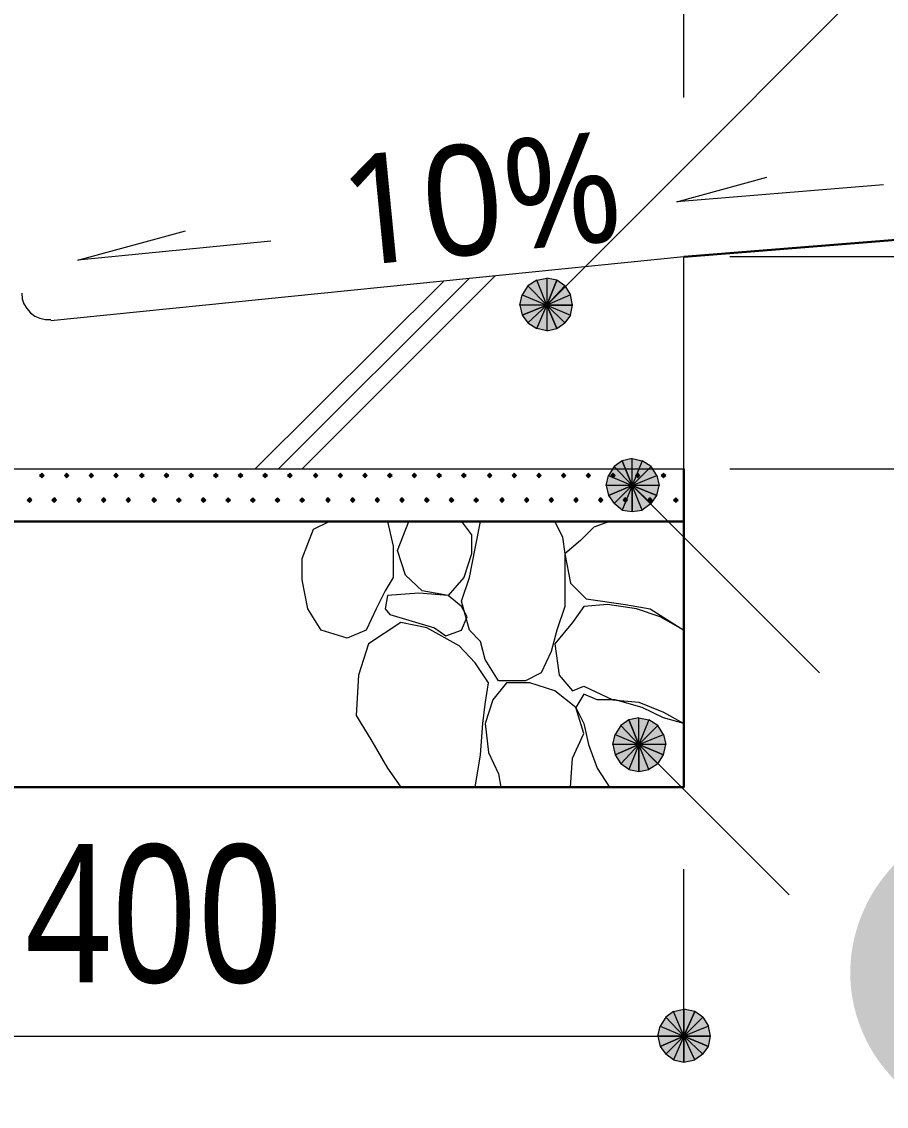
# Model space of a CAD drawing. Header units: millimetres. Extents: x 0 to 420, y 0 to 297.
# Drawn here: x 54.8 to 71.11, y 224.21 to 244.68 of the extents above; entities that cross this region are included whole.
import ezdxf
from ezdxf.enums import TextEntityAlignment as Align

# ---------------------------------------------------------------- set-up
doc = ezdxf.new("R2010")
doc.units = ezdxf.units.MM
doc.styles.add('kst32b', font='NotoSansJP-Variable.ttf')

msp = doc.modelspace()

# ---------------------------------------------------------------- hatches: boundary and pattern name
h = msp.add_hatch(color=7)
h.paths.add_polyline_path([(64.897, 239.797), (64.707, 239.839), (64.707, 239.331), (64.897, 239.797)])
h.paths.add_polyline_path([(64.707, 239.839), (64.707, 239.331), (64.516, 239.797), (64.707, 239.839)])
h.paths.add_polyline_path([(64.707, 239.331), (64.516, 239.797), (64.347, 239.691), (64.707, 239.331)])
h = msp.add_hatch(color=7)
h.paths.add_polyline_path([(65.193, 239.331), (65.151, 239.522), (64.707, 239.331), (65.193, 239.331)])
h.paths.add_polyline_path([(65.151, 239.522), (64.707, 239.331), (65.045, 239.691), (65.151, 239.522)])
h.paths.add_polyline_path([(64.707, 239.331), (65.045, 239.691), (64.897, 239.797), (64.707, 239.331)])
h = msp.add_hatch(color=7)
h.paths.add_polyline_path([(64.347, 239.691), (64.241, 239.522), (64.707, 239.331), (64.347, 239.691)])
h.paths.add_polyline_path([(64.241, 239.522), (64.707, 239.331), (64.199, 239.331), (64.241, 239.522)])
h.paths.add_polyline_path([(64.707, 239.331), (64.199, 239.331), (64.241, 239.141), (64.707, 239.331)])
for points in [[(64.241, 239.141), (64.347, 238.993), (64.707, 239.331), (64.241, 239.141)], [(66.125, 236.389), (65.977, 236.283), (66.315, 235.924), (66.125, 236.389)], [(55.182, 236.156), (55.16, 236.135), (55.139, 236.114), (55.16, 236.093), (55.182, 236.072), (55.203, 236.093), (55.224, 236.114), (55.203, 236.135), (55.182, 236.156)], [(55.647, 236.156), (55.626, 236.135), (55.605, 236.114), (55.626, 236.093), (55.647, 236.072), (55.668, 236.093), (55.689, 236.114), (55.668, 236.135), (55.647, 236.156)], [(56.113, 236.156), (56.092, 236.135), (56.071, 236.114), (56.092, 236.093), (56.113, 236.072), (56.134, 236.093), (56.155, 236.114), (56.134, 236.135), (56.113, 236.156)], [(56.579, 236.156), (56.557, 236.135), (56.536, 236.114), (56.557, 236.093), (56.579, 236.072), (56.6, 236.093), (56.621, 236.114), (56.6, 236.135), (56.579, 236.156)], [(57.065, 236.156), (57.044, 236.135), (57.023, 236.114), (57.044, 236.093), (57.065, 236.072), (57.087, 236.093), (57.108, 236.114), (57.087, 236.135), (57.065, 236.156)], [(57.531, 236.156), (57.51, 236.135), (57.489, 236.114), (57.51, 236.093), (57.531, 236.072), (57.552, 236.093), (57.573, 236.114), (57.552, 236.135), (57.531, 236.156)], [(57.997, 236.156), (57.975, 236.135), (57.954, 236.114), (57.975, 236.093), (57.997, 236.072), (58.018, 236.093), (58.039, 236.114), (58.018, 236.135), (57.997, 236.156)], [(58.462, 236.156), (58.441, 236.135), (58.42, 236.114), (58.441, 236.093), (58.462, 236.072), (58.484, 236.093), (58.505, 236.114), (58.484, 236.135), (58.462, 236.156)], [(58.928, 236.156), (58.907, 236.135), (58.886, 236.114), (58.907, 236.093), (58.928, 236.072), (58.949, 236.093), (58.97, 236.114), (58.949, 236.135), (58.928, 236.156)], [(59.394, 236.156), (59.373, 236.135), (59.351, 236.114), (59.373, 236.093), (59.394, 236.072), (59.415, 236.093), (59.436, 236.114), (59.415, 236.135), (59.394, 236.156)], [(59.859, 236.156), (59.838, 236.135), (59.817, 236.114), (59.838, 236.093), (59.859, 236.072), (59.881, 236.093), (59.902, 236.114), (59.881, 236.135), (59.859, 236.156)], [(60.346, 236.156), (60.325, 236.135), (60.304, 236.114), (60.325, 236.093), (60.346, 236.072), (60.367, 236.093), (60.388, 236.114), (60.367, 236.135), (60.346, 236.156)], [(60.812, 236.156), (60.791, 236.135), (60.77, 236.114), (60.791, 236.093), (60.812, 236.072), (60.833, 236.093), (60.854, 236.114), (60.833, 236.135), (60.812, 236.156)], [(61.278, 236.156), (61.256, 236.135), (61.235, 236.114), (61.256, 236.093), (61.278, 236.072), (61.299, 236.093), (61.32, 236.114), (61.299, 236.135), (61.278, 236.156)], [(61.743, 236.156), (61.722, 236.135), (61.701, 236.114), (61.722, 236.093), (61.743, 236.072), (61.764, 236.093), (61.786, 236.114), (61.764, 236.135), (61.743, 236.156)], [(62.209, 236.156), (62.188, 236.135), (62.167, 236.114), (62.188, 236.093), (62.209, 236.072), (62.23, 236.093), (62.251, 236.114), (62.23, 236.135), (62.209, 236.156)], [(62.675, 236.156), (62.653, 236.135), (62.632, 236.114), (62.653, 236.093), (62.675, 236.072), (62.696, 236.093), (62.717, 236.114), (62.696, 236.135), (62.675, 236.156)], [(63.14, 236.156), (63.119, 236.135), (63.098, 236.114), (63.119, 236.093), (63.14, 236.072), (63.161, 236.093), (63.183, 236.114), (63.161, 236.135), (63.14, 236.156)], [(63.627, 236.156), (63.606, 236.135), (63.585, 236.114), (63.606, 236.093), (63.627, 236.072), (63.648, 236.093), (63.669, 236.114), (63.648, 236.135), (63.627, 236.156)], [(64.093, 236.156), (64.071, 236.135), (64.05, 236.114), (64.071, 236.093), (64.093, 236.072), (64.114, 236.093), (64.135, 236.114), (64.114, 236.135), (64.093, 236.156)], [(64.558, 236.156), (64.537, 236.135), (64.516, 236.114), (64.537, 236.093), (64.558, 236.072), (64.579, 236.093), (64.601, 236.114), (64.579, 236.135), (64.558, 236.156)], [(65.024, 236.156), (65.003, 236.135), (64.982, 236.114), (65.003, 236.093), (65.024, 236.072), (65.045, 236.093), (65.066, 236.114), (65.045, 236.135), (65.024, 236.156)], [(65.49, 236.156), (65.469, 236.135), (65.447, 236.114), (65.469, 236.093), (65.49, 236.072), (65.511, 236.093), (65.532, 236.114), (65.511, 236.135), (65.49, 236.156)], [(65.955, 236.156), (65.934, 236.135), (65.913, 236.114), (65.934, 236.093), (65.955, 236.072), (65.977, 236.093), (65.998, 236.114), (65.977, 236.135), (65.955, 236.156)], [(66.421, 236.156), (66.4, 236.135), (66.379, 236.114), (66.4, 236.093), (66.421, 236.072), (66.442, 236.093), (66.463, 236.114), (66.442, 236.135), (66.421, 236.156)], [(66.908, 236.156), (66.887, 236.135), (66.866, 236.114), (66.887, 236.093), (66.908, 236.072), (66.929, 236.093), (66.95, 236.114), (66.929, 236.135), (66.908, 236.156)], [(54.949, 235.691), (54.928, 235.67), (54.906, 235.648), (54.928, 235.627), (54.949, 235.606), (54.97, 235.627), (54.991, 235.648), (54.97, 235.67), (54.949, 235.691)], [(55.414, 235.691), (55.393, 235.67), (55.372, 235.648), (55.393, 235.627), (55.414, 235.606), (55.436, 235.627), (55.457, 235.648), (55.436, 235.67), (55.414, 235.691)], [(55.88, 235.691), (55.859, 235.67), (55.838, 235.648), (55.859, 235.627), (55.88, 235.606), (55.901, 235.627), (55.922, 235.648), (55.901, 235.67), (55.88, 235.691)], [(56.346, 235.691), (56.325, 235.67), (56.303, 235.648), (56.325, 235.627), (56.346, 235.606), (56.367, 235.627), (56.388, 235.648), (56.367, 235.67), (56.346, 235.691)], [(56.811, 235.691), (56.79, 235.67), (56.769, 235.648), (56.79, 235.627), (56.811, 235.606), (56.832, 235.627), (56.854, 235.648), (56.832, 235.67), (56.811, 235.691)], [(57.298, 235.691), (57.277, 235.67), (57.256, 235.648), (57.277, 235.627), (57.298, 235.606), (57.319, 235.627), (57.341, 235.648), (57.319, 235.67), (57.298, 235.691)], [(57.764, 235.691), (57.743, 235.67), (57.721, 235.648), (57.743, 235.627), (57.764, 235.606), (57.785, 235.627), (57.806, 235.648), (57.785, 235.67), (57.764, 235.691)], [(58.23, 235.691), (58.208, 235.67), (58.187, 235.648), (58.208, 235.627), (58.23, 235.606), (58.251, 235.627), (58.272, 235.648), (58.251, 235.67), (58.23, 235.691)], [(58.695, 235.691), (58.674, 235.67), (58.653, 235.648), (58.674, 235.627), (58.695, 235.606), (58.716, 235.627), (58.737, 235.648), (58.716, 235.67), (58.695, 235.691)], [(59.161, 235.691), (59.14, 235.67), (59.119, 235.648), (59.14, 235.627), (59.161, 235.606), (59.182, 235.627), (59.203, 235.648), (59.182, 235.67), (59.161, 235.691)], [(59.627, 235.691), (59.605, 235.67), (59.584, 235.648), (59.605, 235.627), (59.627, 235.606), (59.648, 235.627), (59.669, 235.648), (59.648, 235.67), (59.627, 235.691)], [(60.092, 235.691), (60.071, 235.67), (60.05, 235.648), (60.071, 235.627), (60.092, 235.606), (60.113, 235.627), (60.135, 235.648), (60.113, 235.67), (60.092, 235.691)], [(60.579, 235.691), (60.558, 235.67), (60.537, 235.648), (60.558, 235.627), (60.579, 235.606), (60.6, 235.627), (60.621, 235.648), (60.6, 235.67), (60.579, 235.691)], [(61.045, 235.691), (61.024, 235.67), (61.002, 235.648), (61.024, 235.627), (61.045, 235.606), (61.066, 235.627), (61.087, 235.648), (61.066, 235.67), (61.045, 235.691)], [(61.51, 235.691), (61.489, 235.67), (61.468, 235.648), (61.489, 235.627), (61.51, 235.606), (61.532, 235.627), (61.553, 235.648), (61.532, 235.67), (61.51, 235.691)], [(61.976, 235.691), (61.955, 235.67), (61.934, 235.648), (61.955, 235.627), (61.976, 235.606), (61.997, 235.627), (62.018, 235.648), (61.997, 235.67), (61.976, 235.691)], [(62.442, 235.691), (62.421, 235.67), (62.399, 235.648), (62.421, 235.627), (62.442, 235.606), (62.463, 235.627), (62.484, 235.648), (62.463, 235.67), (62.442, 235.691)], [(62.907, 235.691), (62.886, 235.67), (62.865, 235.648), (62.886, 235.627), (62.907, 235.606), (62.929, 235.627), (62.95, 235.648), (62.929, 235.67), (62.907, 235.691)], [(63.373, 235.691), (63.352, 235.67), (63.331, 235.648), (63.352, 235.627), (63.373, 235.606), (63.394, 235.627), (63.415, 235.648), (63.394, 235.67), (63.373, 235.691)], [(63.86, 235.691), (63.839, 235.67), (63.818, 235.648), (63.839, 235.627), (63.86, 235.606), (63.881, 235.627), (63.902, 235.648), (63.881, 235.67), (63.86, 235.691)], [(64.326, 235.691), (64.304, 235.67), (64.283, 235.648), (64.304, 235.627), (64.326, 235.606), (64.347, 235.627), (64.368, 235.648), (64.347, 235.67), (64.326, 235.691)], [(64.791, 235.691), (64.77, 235.67), (64.749, 235.648), (64.77, 235.627), (64.791, 235.606), (64.812, 235.627), (64.834, 235.648), (64.812, 235.67), (64.791, 235.691)], [(65.257, 235.691), (65.236, 235.67), (65.215, 235.648), (65.236, 235.627), (65.257, 235.606), (65.278, 235.627), (65.299, 235.648), (65.278, 235.67), (65.257, 235.691)], [(65.723, 235.691), (65.701, 235.67), (65.68, 235.648), (65.701, 235.627), (65.723, 235.606), (65.744, 235.627), (65.765, 235.648), (65.744, 235.67), (65.723, 235.691)], [(66.188, 235.691), (66.167, 235.67), (66.146, 235.648), (66.167, 235.627), (66.188, 235.606), (66.209, 235.627), (66.231, 235.648), (66.209, 235.67), (66.188, 235.691)], [(66.654, 235.691), (66.633, 235.67), (66.612, 235.648), (66.633, 235.627), (66.654, 235.606), (66.675, 235.627), (66.696, 235.648), (66.675, 235.67), (66.654, 235.691)], [(67.141, 235.691), (67.12, 235.67), (67.098, 235.648), (67.12, 235.627), (67.141, 235.606), (67.162, 235.627), (67.183, 235.648), (67.162, 235.67), (67.141, 235.691)], [(66.252, 231.5), (66.104, 231.394), (66.442, 231.034), (66.252, 231.5)], [(67.754, 225.34), (67.797, 225.531), (67.289, 225.531), (67.754, 225.34)]]:
    msp.add_hatch(color=7).paths.add_polyline_path(points)
h = msp.add_hatch(color=7)
h.paths.add_polyline_path([(64.347, 238.993), (64.516, 238.887), (64.707, 239.331), (64.347, 238.993)])
h.paths.add_polyline_path([(64.516, 238.887), (64.707, 239.331), (64.707, 238.845), (64.516, 238.887)])
h.paths.add_polyline_path([(64.707, 239.331), (64.707, 238.845), (64.897, 238.887), (64.707, 239.331)])
h = msp.add_hatch(color=7)
h.paths.add_polyline_path([(64.897, 238.887), (65.045, 238.993), (64.707, 239.331), (64.897, 238.887)])
h.paths.add_polyline_path([(65.045, 238.993), (64.707, 239.331), (65.151, 239.141), (65.045, 238.993)])
h.paths.add_polyline_path([(64.707, 239.331), (65.151, 239.141), (65.193, 239.331), (64.707, 239.331)])
h = msp.add_hatch(color=7)
h.paths.add_polyline_path([(66.675, 236.283), (66.506, 236.389), (66.315, 235.924), (66.675, 236.283)])
h.paths.add_polyline_path([(66.506, 236.389), (66.315, 235.924), (66.315, 236.432), (66.506, 236.389)])
h.paths.add_polyline_path([(66.315, 235.924), (66.315, 236.432), (66.125, 236.389), (66.315, 235.924)])
h = msp.add_hatch(color=7)
h.paths.add_polyline_path([(65.977, 236.283), (65.871, 236.114), (66.315, 235.924), (65.977, 236.283)])
h.paths.add_polyline_path([(65.871, 236.114), (66.315, 235.924), (65.828, 235.924), (65.871, 236.114)])
h.paths.add_polyline_path([(66.315, 235.924), (65.828, 235.924), (65.871, 235.733), (66.315, 235.924)])
h = msp.add_hatch(color=7)
h.paths.add_polyline_path([(66.781, 235.733), (66.823, 235.924), (66.315, 235.924), (66.781, 235.733)])
h.paths.add_polyline_path([(66.823, 235.924), (66.315, 235.924), (66.781, 236.114), (66.823, 235.924)])
h.paths.add_polyline_path([(66.315, 235.924), (66.781, 236.114), (66.675, 236.283), (66.315, 235.924)])
h = msp.add_hatch(color=7)
h.paths.add_polyline_path([(65.871, 235.733), (65.977, 235.585), (66.315, 235.924), (65.871, 235.733)])
h.paths.add_polyline_path([(65.977, 235.585), (66.315, 235.924), (66.125, 235.458), (65.977, 235.585)])
h.paths.add_polyline_path([(66.315, 235.924), (66.125, 235.458), (66.315, 235.437), (66.315, 235.924)])
h = msp.add_hatch(color=7)
h.paths.add_polyline_path([(66.315, 235.437), (66.506, 235.458), (66.315, 235.924), (66.315, 235.437)])
h.paths.add_polyline_path([(66.506, 235.458), (66.315, 235.924), (66.675, 235.585), (66.506, 235.458)])
h.paths.add_polyline_path([(66.315, 235.924), (66.675, 235.585), (66.781, 235.733), (66.315, 235.924)])
h = msp.add_hatch(color=7)
h.paths.add_polyline_path([(66.802, 231.394), (66.633, 231.5), (66.442, 231.034), (66.802, 231.394)])
h.paths.add_polyline_path([(66.633, 231.5), (66.442, 231.034), (66.442, 231.542), (66.633, 231.5)])
h.paths.add_polyline_path([(66.442, 231.034), (66.442, 231.542), (66.252, 231.5), (66.442, 231.034)])
h = msp.add_hatch(color=7)
h.paths.add_polyline_path([(66.104, 231.394), (65.998, 231.225), (66.442, 231.034), (66.104, 231.394)])
h.paths.add_polyline_path([(65.998, 231.225), (66.442, 231.034), (65.955, 231.034), (65.998, 231.225)])
h.paths.add_polyline_path([(66.442, 231.034), (65.955, 231.034), (65.998, 230.844), (66.442, 231.034)])
h = msp.add_hatch(color=7)
h.paths.add_polyline_path([(66.908, 230.844), (66.95, 231.034), (66.442, 231.034), (66.908, 230.844)])
h.paths.add_polyline_path([(66.95, 231.034), (66.442, 231.034), (66.908, 231.225), (66.95, 231.034)])
h.paths.add_polyline_path([(66.442, 231.034), (66.908, 231.225), (66.802, 231.394), (66.442, 231.034)])
h = msp.add_hatch(color=7)
h.paths.add_polyline_path([(65.998, 230.844), (66.104, 230.674), (66.442, 231.034), (65.998, 230.844)])
h.paths.add_polyline_path([(66.104, 230.674), (66.442, 231.034), (66.252, 230.568), (66.104, 230.674)])
h.paths.add_polyline_path([(66.442, 231.034), (66.252, 230.568), (66.442, 230.526), (66.442, 231.034)])
h = msp.add_hatch(color=7)
h.paths.add_polyline_path([(66.442, 230.526), (66.633, 230.568), (66.442, 231.034), (66.442, 230.526)])
h.paths.add_polyline_path([(66.633, 230.568), (66.442, 231.034), (66.802, 230.674), (66.633, 230.568)])
h.paths.add_polyline_path([(66.442, 231.034), (66.802, 230.674), (66.908, 230.844), (66.442, 231.034)])
h = msp.add_hatch(color=7)
h.paths.add_polyline_path([(67.501, 225.996), (67.289, 226.039), (67.289, 225.531), (67.501, 225.996)])
h.paths.add_polyline_path([(67.289, 226.039), (67.289, 225.531), (67.098, 225.996), (67.289, 226.039)])
h.paths.add_polyline_path([(67.289, 225.531), (67.098, 225.996), (66.95, 225.891), (67.289, 225.531)])
h = msp.add_hatch(color=7)
h.paths.add_polyline_path([(67.797, 225.531), (67.754, 225.721), (67.289, 225.531), (67.797, 225.531)])
h.paths.add_polyline_path([(67.754, 225.721), (67.289, 225.531), (67.649, 225.891), (67.754, 225.721)])
h.paths.add_polyline_path([(67.289, 225.531), (67.649, 225.891), (67.501, 225.996), (67.289, 225.531)])
h = msp.add_hatch(color=7)
h.paths.add_polyline_path([(66.95, 225.891), (66.844, 225.721), (67.289, 225.531), (66.95, 225.891)])
h.paths.add_polyline_path([(66.844, 225.721), (67.289, 225.531), (66.802, 225.531), (66.844, 225.721)])
h.paths.add_polyline_path([(67.289, 225.531), (66.802, 225.531), (66.844, 225.34), (67.289, 225.531)])
h = msp.add_hatch(color=7)
h.paths.add_polyline_path([(66.844, 225.34), (66.95, 225.192), (67.289, 225.531), (66.844, 225.34)])
h.paths.add_polyline_path([(66.95, 225.192), (67.289, 225.531), (67.098, 225.086), (66.95, 225.192)])
h.paths.add_polyline_path([(67.289, 225.531), (67.098, 225.086), (67.289, 225.044), (67.289, 225.531)])
h = msp.add_hatch(color=7)
h.paths.add_polyline_path([(67.289, 225.044), (67.501, 225.086), (67.289, 225.531), (67.289, 225.044)])
h.paths.add_polyline_path([(67.501, 225.086), (67.289, 225.531), (67.649, 225.192), (67.501, 225.086)])
h.paths.add_polyline_path([(67.289, 225.531), (67.649, 225.192), (67.754, 225.34), (67.289, 225.531)])

# ---------------------------------------------------------------- linework, layer by layer
at = {"lineweight": 13}
for points in [[(64.707, 239.331), (80.539, 255.185)], [(67.289, 243.247), (67.289, 247.057)], [(71.057, 241.596), (67.162, 241.279), (68.855, 241.745)], [(59.5, 240.538), (55.859, 240.178), (57.891, 240.729)], [(49.805, 236.241), (67.289, 236.241), (67.289, 240.242)], [(67.289, 240.242), (55.351, 239.035)], [(68.157, 236.241), (74.994, 236.241), (74.994, 240.242), (68.157, 240.242)], [(59.203, 236.241), (62.759, 239.776)], [(59.648, 236.241), (63.246, 239.839)], [(60.092, 236.241), (63.733, 239.882)], [(54.8, 239.554), (54.811, 239.45), (54.843, 239.352), (54.895, 239.263), (54.964, 239.185), (55.048, 239.123), (55.142, 239.081), (55.243, 239.059), (55.347, 239.059)], [(66.315, 235.924), (69.85, 232.389)], [(61.701, 235.246), (61.807, 234.781), (61.807, 234.188), (61.659, 233.934), (61.489, 233.595), (61.299, 233.193), (60.939, 233.045), (60.452, 233.193), (60.198, 233.595), (60.092, 234.146), (60.092, 234.548), (60.304, 235.098), (60.6, 235.246)], [(63.098, 235.246), (63.288, 234.992), (63.288, 234.632), (63.14, 234.188), (62.844, 233.849), (62.357, 233.934), (62.04, 234.23), (61.891, 234.696), (62.103, 235.246)], [(64.855, 235.246), (65.003, 234.95), (65.045, 234.632), (65.045, 234.146), (65.045, 233.638), (64.897, 233.193), (64.791, 232.791), (64.601, 232.389), (64.304, 232.241), (63.796, 232.241), (63.542, 232.643), (63.458, 232.981), (63.246, 233.193), (63.098, 233.743), (63.246, 234.188), (63.352, 234.738), (63.458, 235.246)], [(65.892, 235.246), (65.596, 235.14), (65.342, 234.887), (65.045, 234.632), (65.151, 234.082), (65.447, 233.786), (66.188, 233.68), (66.654, 233.595), (67.289, 233.193), (66.844, 233.447), (66.4, 233.595), (65.85, 233.68), (65.405, 233.638), (65.193, 233.341), (64.855, 232.939), (64.939, 232.346), (65.193, 232.05), (65.405, 232.135), (65.955, 231.881), (66.442, 231.838), (66.908, 231.648), (67.289, 231.436), (66.908, 231.542), (66.506, 231.733), (65.998, 231.881), (65.659, 231.881), (65.405, 231.987), (65.257, 231.733), (65.405, 231.436), (65.49, 231.034), (65.659, 230.59), (65.892, 230.23)], [(63.352, 230.23), (63.458, 230.844), (63.5, 231.436), (63.542, 231.796), (63.606, 232.198), (63.352, 232.579), (63.056, 232.897), (62.442, 233.236), (61.955, 233.341), (61.341, 232.939), (61.151, 232.346), (61.108, 231.584), (61.404, 231.098), (61.701, 230.59), (61.955, 230.23)], [(65.151, 230.23), (65.193, 230.78), (65.405, 231.246), (65.257, 231.733), (64.855, 232.05), (64.389, 232.198), (63.945, 232.198), (63.691, 231.881), (63.542, 231.436), (63.606, 230.886), (63.796, 230.484), (63.839, 230.23)], [(66.442, 231.034), (69.279, 228.198)], [(47.307, 228.579), (47.307, 225.531), (67.289, 225.531), (67.289, 228.685)]]:
    msp.add_lwpolyline(points, dxfattribs=at)
at = {"lineweight": 30}
for points in [[(67.289, 240.242), (84.751, 241.639)], [(47.307, 235.246), (47.307, 230.23), (67.289, 230.23), (67.289, 236.241)], [(47.307, 235.246), (67.289, 235.246)]]:
    msp.add_lwpolyline(points, dxfattribs=at)
at = {"lineweight": 0}
for points in [[(64.707, 239.331), (64.516, 239.797), (64.347, 239.691)], [(64.707, 239.839), (64.707, 239.331), (64.516, 239.797)], [(64.897, 239.797), (64.707, 239.839), (64.707, 239.331)], [(64.707, 239.331), (65.045, 239.691), (64.897, 239.797)], [(64.241, 239.522), (64.707, 239.331), (64.199, 239.331)], [(64.347, 239.691), (64.241, 239.522), (64.707, 239.331)], [(65.151, 239.522), (64.707, 239.331), (65.045, 239.691)], [(65.193, 239.331), (65.151, 239.522), (64.707, 239.331)], [(64.707, 239.331), (64.199, 239.331), (64.241, 239.141)], [(64.241, 239.141), (64.347, 238.993), (64.707, 239.331)], [(64.347, 238.993), (64.516, 238.887), (64.707, 239.331)], [(64.516, 238.887), (64.707, 239.331), (64.707, 238.845)], [(64.707, 239.331), (64.707, 238.845), (64.897, 238.887)], [(64.897, 238.887), (65.045, 238.993), (64.707, 239.331)], [(65.045, 238.993), (64.707, 239.331), (65.151, 239.141)], [(64.707, 239.331), (65.151, 239.141), (65.193, 239.331)], [(66.315, 235.924), (66.315, 236.432), (66.125, 236.389)], [(66.506, 236.389), (66.315, 235.924), (66.315, 236.432)], [(65.977, 236.283), (65.871, 236.114), (66.315, 235.924)], [(66.125, 236.389), (65.977, 236.283), (66.315, 235.924)], [(66.675, 236.283), (66.506, 236.389), (66.315, 235.924)], [(66.315, 235.924), (66.781, 236.114), (66.675, 236.283)], [(55.182, 236.156), (55.16, 236.135), (55.139, 236.114), (55.16, 236.093), (55.182, 236.072), (55.203, 236.093), (55.224, 236.114), (55.203, 236.135)], [(55.647, 236.156), (55.626, 236.135), (55.605, 236.114), (55.626, 236.093), (55.647, 236.072), (55.668, 236.093), (55.689, 236.114), (55.668, 236.135)], [(56.113, 236.156), (56.092, 236.135), (56.071, 236.114), (56.092, 236.093), (56.113, 236.072), (56.134, 236.093), (56.155, 236.114), (56.134, 236.135)], [(56.579, 236.156), (56.557, 236.135), (56.536, 236.114), (56.557, 236.093), (56.579, 236.072), (56.6, 236.093), (56.621, 236.114), (56.6, 236.135)], [(57.065, 236.156), (57.044, 236.135), (57.023, 236.114), (57.044, 236.093), (57.065, 236.072), (57.087, 236.093), (57.108, 236.114), (57.087, 236.135)], [(57.531, 236.156), (57.51, 236.135), (57.489, 236.114), (57.51, 236.093), (57.531, 236.072), (57.552, 236.093), (57.573, 236.114), (57.552, 236.135)], [(57.997, 236.156), (57.975, 236.135), (57.954, 236.114), (57.975, 236.093), (57.997, 236.072), (58.018, 236.093), (58.039, 236.114), (58.018, 236.135)], [(58.462, 236.156), (58.441, 236.135), (58.42, 236.114), (58.441, 236.093), (58.462, 236.072), (58.484, 236.093), (58.505, 236.114), (58.484, 236.135)], [(58.928, 236.156), (58.907, 236.135), (58.886, 236.114), (58.907, 236.093), (58.928, 236.072), (58.949, 236.093), (58.97, 236.114), (58.949, 236.135)], [(59.394, 236.156), (59.373, 236.135), (59.351, 236.114), (59.373, 236.093), (59.394, 236.072), (59.415, 236.093), (59.436, 236.114), (59.415, 236.135)], [(59.859, 236.156), (59.838, 236.135), (59.817, 236.114), (59.838, 236.093), (59.859, 236.072), (59.881, 236.093), (59.902, 236.114), (59.881, 236.135)], [(60.346, 236.156), (60.325, 236.135), (60.304, 236.114), (60.325, 236.093), (60.346, 236.072), (60.367, 236.093), (60.388, 236.114), (60.367, 236.135)], [(60.812, 236.156), (60.791, 236.135), (60.77, 236.114), (60.791, 236.093), (60.812, 236.072), (60.833, 236.093), (60.854, 236.114), (60.833, 236.135)], [(61.278, 236.156), (61.256, 236.135), (61.235, 236.114), (61.256, 236.093), (61.278, 236.072), (61.299, 236.093), (61.32, 236.114), (61.299, 236.135)], [(61.743, 236.156), (61.722, 236.135), (61.701, 236.114), (61.722, 236.093), (61.743, 236.072), (61.764, 236.093), (61.786, 236.114), (61.764, 236.135)], [(62.209, 236.156), (62.188, 236.135), (62.167, 236.114), (62.188, 236.093), (62.209, 236.072), (62.23, 236.093), (62.251, 236.114), (62.23, 236.135)], [(62.675, 236.156), (62.653, 236.135), (62.632, 236.114), (62.653, 236.093), (62.675, 236.072), (62.696, 236.093), (62.717, 236.114), (62.696, 236.135)], [(63.14, 236.156), (63.119, 236.135), (63.098, 236.114), (63.119, 236.093), (63.14, 236.072), (63.161, 236.093), (63.183, 236.114), (63.161, 236.135)], [(63.627, 236.156), (63.606, 236.135), (63.585, 236.114), (63.606, 236.093), (63.627, 236.072), (63.648, 236.093), (63.669, 236.114), (63.648, 236.135)], [(64.093, 236.156), (64.071, 236.135), (64.05, 236.114), (64.071, 236.093), (64.093, 236.072), (64.114, 236.093), (64.135, 236.114), (64.114, 236.135)], [(64.558, 236.156), (64.537, 236.135), (64.516, 236.114), (64.537, 236.093), (64.558, 236.072), (64.579, 236.093), (64.601, 236.114), (64.579, 236.135)], [(65.024, 236.156), (65.003, 236.135), (64.982, 236.114), (65.003, 236.093), (65.024, 236.072), (65.045, 236.093), (65.066, 236.114), (65.045, 236.135)], [(65.49, 236.156), (65.469, 236.135), (65.447, 236.114), (65.469, 236.093), (65.49, 236.072), (65.511, 236.093), (65.532, 236.114), (65.511, 236.135)], [(65.871, 236.114), (66.315, 235.924), (65.828, 235.924)], [(65.955, 236.156), (65.934, 236.135), (65.913, 236.114), (65.934, 236.093), (65.955, 236.072), (65.977, 236.093), (65.998, 236.114), (65.977, 236.135)], [(66.823, 235.924), (66.315, 235.924), (66.781, 236.114)], [(66.421, 236.156), (66.4, 236.135), (66.379, 236.114), (66.4, 236.093), (66.421, 236.072), (66.442, 236.093), (66.463, 236.114), (66.442, 236.135)], [(66.908, 236.156), (66.887, 236.135), (66.866, 236.114), (66.887, 236.093), (66.908, 236.072), (66.929, 236.093), (66.95, 236.114), (66.929, 236.135)], [(66.315, 235.924), (65.828, 235.924), (65.871, 235.733)], [(65.871, 235.733), (65.977, 235.585), (66.315, 235.924)], [(65.977, 235.585), (66.315, 235.924), (66.125, 235.458)], [(66.315, 235.924), (66.125, 235.458), (66.315, 235.437)], [(66.315, 235.437), (66.506, 235.458), (66.315, 235.924)], [(66.506, 235.458), (66.315, 235.924), (66.675, 235.585)], [(66.315, 235.924), (66.675, 235.585), (66.781, 235.733)], [(66.781, 235.733), (66.823, 235.924), (66.315, 235.924)], [(54.949, 235.691), (54.928, 235.67), (54.906, 235.648), (54.928, 235.627), (54.949, 235.606), (54.97, 235.627), (54.991, 235.648), (54.97, 235.67)], [(55.414, 235.691), (55.393, 235.67), (55.372, 235.648), (55.393, 235.627), (55.414, 235.606), (55.436, 235.627), (55.457, 235.648), (55.436, 235.67)], [(55.88, 235.691), (55.859, 235.67), (55.838, 235.648), (55.859, 235.627), (55.88, 235.606), (55.901, 235.627), (55.922, 235.648), (55.901, 235.67)], [(56.346, 235.691), (56.325, 235.67), (56.303, 235.648), (56.325, 235.627), (56.346, 235.606), (56.367, 235.627), (56.388, 235.648), (56.367, 235.67)], [(56.811, 235.691), (56.79, 235.67), (56.769, 235.648), (56.79, 235.627), (56.811, 235.606), (56.832, 235.627), (56.854, 235.648), (56.832, 235.67)], [(57.298, 235.691), (57.277, 235.67), (57.256, 235.648), (57.277, 235.627), (57.298, 235.606), (57.319, 235.627), (57.341, 235.648), (57.319, 235.67)], [(57.764, 235.691), (57.743, 235.67), (57.721, 235.648), (57.743, 235.627), (57.764, 235.606), (57.785, 235.627), (57.806, 235.648), (57.785, 235.67)], [(58.23, 235.691), (58.208, 235.67), (58.187, 235.648), (58.208, 235.627), (58.23, 235.606), (58.251, 235.627), (58.272, 235.648), (58.251, 235.67)], [(58.695, 235.691), (58.674, 235.67), (58.653, 235.648), (58.674, 235.627), (58.695, 235.606), (58.716, 235.627), (58.737, 235.648), (58.716, 235.67)], [(59.161, 235.691), (59.14, 235.67), (59.119, 235.648), (59.14, 235.627), (59.161, 235.606), (59.182, 235.627), (59.203, 235.648), (59.182, 235.67)], [(59.627, 235.691), (59.605, 235.67), (59.584, 235.648), (59.605, 235.627), (59.627, 235.606), (59.648, 235.627), (59.669, 235.648), (59.648, 235.67)], [(60.092, 235.691), (60.071, 235.67), (60.05, 235.648), (60.071, 235.627), (60.092, 235.606), (60.113, 235.627), (60.135, 235.648), (60.113, 235.67)], [(60.579, 235.691), (60.558, 235.67), (60.537, 235.648), (60.558, 235.627), (60.579, 235.606), (60.6, 235.627), (60.621, 235.648), (60.6, 235.67)], [(61.045, 235.691), (61.024, 235.67), (61.002, 235.648), (61.024, 235.627), (61.045, 235.606), (61.066, 235.627), (61.087, 235.648), (61.066, 235.67)], [(61.51, 235.691), (61.489, 235.67), (61.468, 235.648), (61.489, 235.627), (61.51, 235.606), (61.532, 235.627), (61.553, 235.648), (61.532, 235.67)], [(61.976, 235.691), (61.955, 235.67), (61.934, 235.648), (61.955, 235.627), (61.976, 235.606), (61.997, 235.627), (62.018, 235.648), (61.997, 235.67)], [(62.442, 235.691), (62.421, 235.67), (62.399, 235.648), (62.421, 235.627), (62.442, 235.606), (62.463, 235.627), (62.484, 235.648), (62.463, 235.67)], [(62.907, 235.691), (62.886, 235.67), (62.865, 235.648), (62.886, 235.627), (62.907, 235.606), (62.929, 235.627), (62.95, 235.648), (62.929, 235.67)], [(63.373, 235.691), (63.352, 235.67), (63.331, 235.648), (63.352, 235.627), (63.373, 235.606), (63.394, 235.627), (63.415, 235.648), (63.394, 235.67)], [(63.86, 235.691), (63.839, 235.67), (63.818, 235.648), (63.839, 235.627), (63.86, 235.606), (63.881, 235.627), (63.902, 235.648), (63.881, 235.67)], [(64.326, 235.691), (64.304, 235.67), (64.283, 235.648), (64.304, 235.627), (64.326, 235.606), (64.347, 235.627), (64.368, 235.648), (64.347, 235.67)], [(64.791, 235.691), (64.77, 235.67), (64.749, 235.648), (64.77, 235.627), (64.791, 235.606), (64.812, 235.627), (64.834, 235.648), (64.812, 235.67)], [(65.257, 235.691), (65.236, 235.67), (65.215, 235.648), (65.236, 235.627), (65.257, 235.606), (65.278, 235.627), (65.299, 235.648), (65.278, 235.67)], [(65.723, 235.691), (65.701, 235.67), (65.68, 235.648), (65.701, 235.627), (65.723, 235.606), (65.744, 235.627), (65.765, 235.648), (65.744, 235.67)], [(66.188, 235.691), (66.167, 235.67), (66.146, 235.648), (66.167, 235.627), (66.188, 235.606), (66.209, 235.627), (66.231, 235.648), (66.209, 235.67)], [(66.654, 235.691), (66.633, 235.67), (66.612, 235.648), (66.633, 235.627), (66.654, 235.606), (66.675, 235.627), (66.696, 235.648), (66.675, 235.67)], [(67.141, 235.691), (67.12, 235.67), (67.098, 235.648), (67.12, 235.627), (67.141, 235.606), (67.162, 235.627), (67.183, 235.648), (67.162, 235.67)], [(66.442, 231.034), (66.442, 231.542), (66.252, 231.5)], [(66.633, 231.5), (66.442, 231.034), (66.442, 231.542)], [(66.104, 231.394), (65.998, 231.225), (66.442, 231.034)], [(66.252, 231.5), (66.104, 231.394), (66.442, 231.034)], [(66.802, 231.394), (66.633, 231.5), (66.442, 231.034)], [(66.442, 231.034), (66.908, 231.225), (66.802, 231.394)], [(65.998, 231.225), (66.442, 231.034), (65.955, 231.034)], [(66.95, 231.034), (66.442, 231.034), (66.908, 231.225)], [(66.442, 231.034), (65.955, 231.034), (65.998, 230.844)], [(65.998, 230.844), (66.104, 230.674), (66.442, 231.034)], [(66.104, 230.674), (66.442, 231.034), (66.252, 230.568)], [(66.442, 231.034), (66.252, 230.568), (66.442, 230.526)], [(66.442, 230.526), (66.633, 230.568), (66.442, 231.034)], [(66.633, 230.568), (66.442, 231.034), (66.802, 230.674)], [(66.442, 231.034), (66.802, 230.674), (66.908, 230.844)], [(66.908, 230.844), (66.95, 231.034), (66.442, 231.034)], [(67.289, 225.531), (67.098, 225.996), (66.95, 225.891)], [(67.289, 226.039), (67.289, 225.531), (67.098, 225.996)], [(67.501, 225.996), (67.289, 226.039), (67.289, 225.531)], [(67.289, 225.531), (67.649, 225.891), (67.501, 225.996)], [(66.95, 225.891), (66.844, 225.721), (67.289, 225.531)], [(67.754, 225.721), (67.289, 225.531), (67.649, 225.891)], [(66.844, 225.721), (67.289, 225.531), (66.802, 225.531)], [(67.797, 225.531), (67.754, 225.721), (67.289, 225.531)], [(67.289, 225.531), (66.802, 225.531), (66.844, 225.34)], [(66.844, 225.34), (66.95, 225.192), (67.289, 225.531)], [(66.95, 225.192), (67.289, 225.531), (67.098, 225.086)], [(67.289, 225.531), (67.098, 225.086), (67.289, 225.044)], [(67.289, 225.044), (67.501, 225.086), (67.289, 225.531)], [(67.501, 225.086), (67.289, 225.531), (67.649, 225.192)], [(67.289, 225.531), (67.649, 225.192), (67.754, 225.34)], [(67.754, 225.34), (67.797, 225.531), (67.289, 225.531)]]:
    msp.add_lwpolyline(points, close=True, dxfattribs=at)
at = {"lineweight": 13}
msp.add_lwpolyline([(62.802, 233.087), (63.098, 233.193), (63.204, 233.447), (63.098, 233.638), (62.844, 233.849), (62.294, 233.892), (61.701, 233.849), (61.659, 233.595), (61.743, 233.489), (62.103, 233.384), (62.59, 233.236)], close=True, dxfattribs=at)

# ---------------------------------------------------------------- texts
at = {"style": 'kst32b'}
for s, height, p, p2 in [('10%', 2.0791, (60.918, 240.051), (66.204, 240.568)), ('(          )', 4.15825, (70.041, 225.129), (101.227, 225.129)), ('400', 2.5989, (54.864, 226.547), (59.737, 226.547))]:
    msp.add_text(s, height=height, dxfattribs=at).set_placement(p, p2, align=Align.FIT)

doc.saveas('drawing.dxf')
